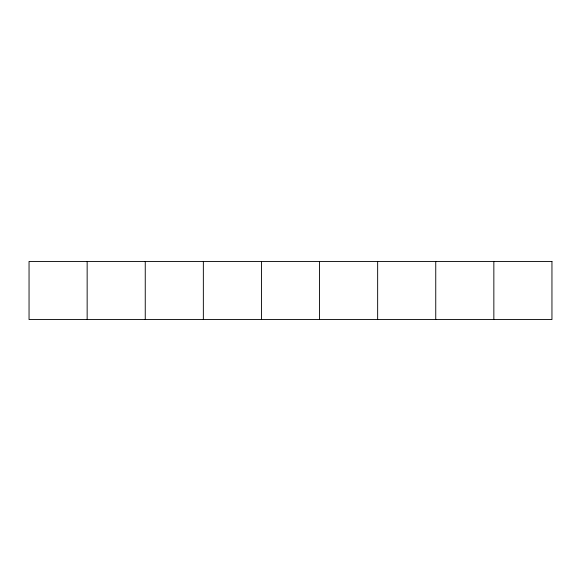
<?xml version="1.0" encoding="UTF-8"?>
<svg xmlns="http://www.w3.org/2000/svg" width="581" height="581" viewBox="0 0 581 581"><rect width="100%" height="100%" fill="white"/><g stroke="black" fill="none" stroke-linecap="round" stroke-linejoin="round"><path stroke-width="0.87" d="M493.85 261.45L493.85 319.55M435.75 261.45L435.75 319.55M377.65 261.45L377.65 319.55M319.55 261.45L319.55 319.55M261.45 261.45L261.45 319.55M203.35 261.45L203.35 319.55M145.25 261.45L145.25 319.55M87.15 261.45L87.15 319.55M551.95 261.45L29.05 261.45L29.05 319.55L551.95 319.55L551.95 261.45"/></g></svg>
